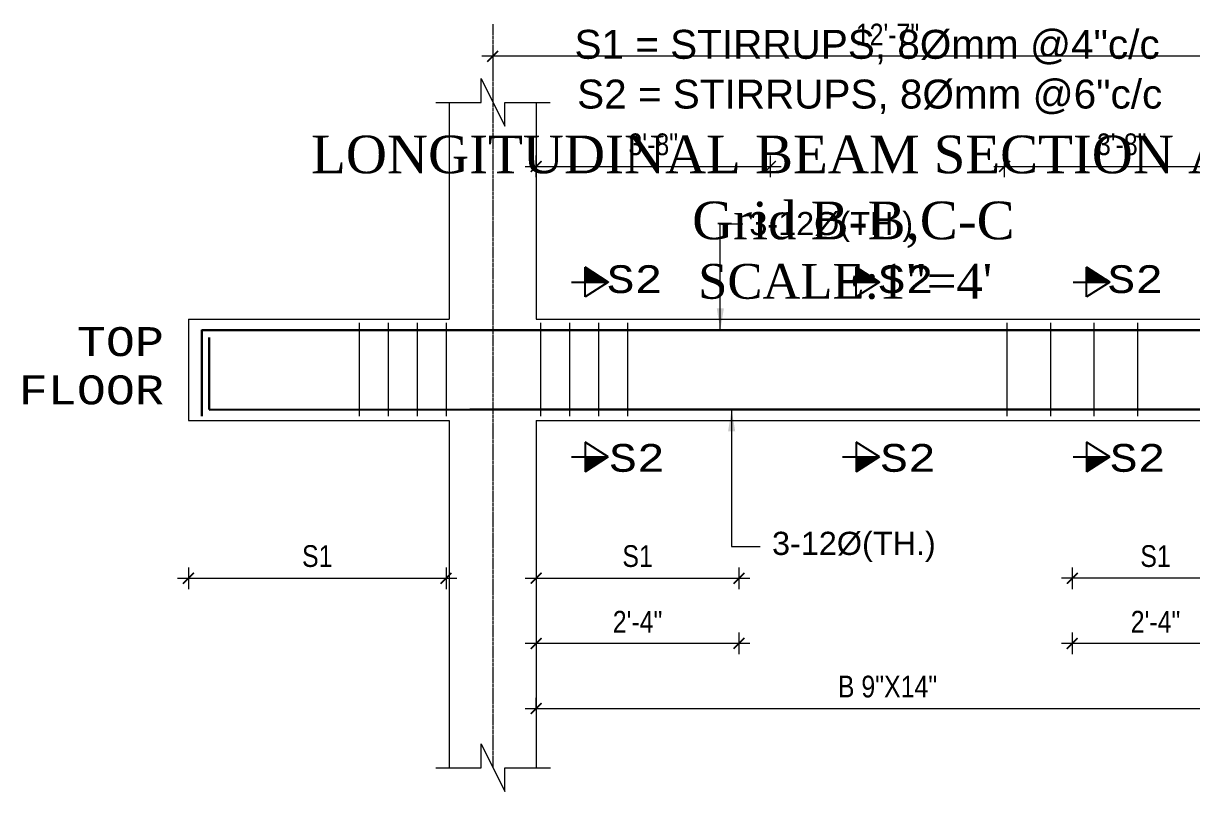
# Model space of a CAD drawing. Header units: inches. Extents: x -412 to 2766, y -9590 to -2111.
# Drawn here: x 1659.5 to 1982.1, y -5731.1 to -5518.9 of the extents above; entities that cross this region are included whole.
import ezdxf

# ---------------------------------------------------------------- set-up
doc = ezdxf.new("R2010")
doc.units = ezdxf.units.IN
doc.header["$LTSCALE"] = 0.5
doc.header["$MEASUREMENT"] = 0
doc.header["$PDMODE"] = 66
for name, pattern in [('ACAD_ISO02W100', [15, 12, -3]), ('ACAD_ISO03W100', [30, 12, -18]), ('CENTER2', [1.125, 0.75, -0.125, 0.125, -0.125])]:
    doc.linetypes.add(name, pattern=pattern)
for name, color, linetype, lineweight in [('09 CONTINUITY', 7, 'Continuous', 9), ('15 CENTER', 113, 'CENTER2', 15), ('15 TEXT', 7, 'Continuous', 15), ('20 BEAM ELEVATION', 140, 'ACAD_ISO03W100', 20), ('20 BEAM SECTION ARROW', 7, 'ACAD_ISO02W100', 20), ('20 STIRRUPS', 137, 'Continuous', 20), ('30 RENFORCEMENT', 12, 'Continuous', 30), ('DIM', 180, 'Continuous', 5), ('Profile ele', 4, 'Continuous', 25), ('RINF', 4, 'Continuous', 25)]:
    doc.layers.add(name, color=color, linetype=linetype, lineweight=lineweight)
doc.styles.add('arial', font='arial.ttf')
doc.styles.add('CUNEW', font='cour.ttf')
doc.styles.add('ordinary', font='ARIALN.TTF')
doc.styles.get("Standard").update_dxf_attribs({"font": 'arial.ttf'})
doc.styles.add('TEX8', font='cour.ttf', dxfattribs={"width": 0.75})
doc.dimstyles.new('SUREN 1', dxfattribs={"dimtxt": 0.75, "dimasz": 6, "dimexe": 1.5, "dimexo": 1.5, "dimgap": 1, "dimtad": 1, "dimdec": 1, "dimzin": 3, "dimdsep": 46, "dimlunit": 4, "dimtxsty": 'TEX8', "dimblk": 'ARCHTICK', "dimcen": 0.09375, "dimclrd": 1, "dimclre": 1, "dimclrt": 256, "dimadec": 0, "dimazin": 0, "dimtfac": 0.75, "dimtdec": 1, "dimtmove": 1, "dimatfit": 3, "dimfxl": 1, "dimtolj": 1, "dimtzin": 0, "dimlwd": 9, "dimlwe": 9, "dimarcsym": 0})
doc.dimstyles.new('SUREN 4', dxfattribs={"dimtxt": 4, "dimasz": 3, "dimexe": 3, "dimexo": 0, "dimgap": 3, "dimtad": 1, "dimdec": 0, "dimzin": 3, "dimdsep": 46, "dimlunit": 4, "dimtxsty": 'ordinary', "dimblk": 'ARCHTICK', "dimcen": 8, "dimdle": 3, "dimclrd": 1, "dimclre": 5, "dimclrt": 256, "dimadec": 3, "dimazin": 0, "dimtfac": 1, "dimtdec": 0, "dimtmove": 1, "dimatfit": 3, "dimfxl": 3, "dimfxlon": 1, "dimfrac": 1, "dimtolj": 1, "dimtzin": 0, "dimlwd": 5, "dimlwe": 5, "dimarcsym": 0})

# ---------------------------------------------------------------- blocks, each defined once
blk = doc.blocks.new('50')
at = {"layer": '15 TEXT', "insert": (-17850.18, -16584.2, 0), "char_height": 8, "width": 201.2125, "attachment_point": 3, "style": 'CUNEW'}
blk.add_mtext('TOP\\PFLOOR', dxfattribs=at)
blk = doc.blocks.new('_ArchTick')
at = {"color": 0, "linetype": 'ByBlock', "const_width": 0.15}
blk.add_lwpolyline([(-0.5, -0.5), (0.5, 0.5)], dxfattribs=at)
blk = doc.blocks.new('*D1479')
at = {"layer": 'Defpoints', "color": 0, "transparency": 16777216}
for p in [(-17743.34, -16609.72), (-17687.34, -16609.72), (-17687.34, -16653.33)]:
    blk.add_point(p, dxfattribs=at)
at = {"layer": 'DIM', "color": 5, "lineweight": 5, "transparency": 16777216}
for p, q in [((-17743.34, -16650.33), (-17743.34, -16656.33)), ((-17687.34, -16650.33), (-17687.34, -16656.33))]:
    blk.add_line(p, q, dxfattribs=at)
at = {"layer": 'DIM', "color": 1, "lineweight": 5, "transparency": 16777216}
blk.add_line((-17746.34, -16653.33), (-17684.34, -16653.33), dxfattribs=at)
at = {"layer": 'DIM', "color": 1, "lineweight": 5, "transparency": 16777216, "xscale": 3, "yscale": 3, "zscale": 3, "rotation": 180}
blk.add_blockref('_ArchTick', (-17743.34, -16653.33), dxfattribs=at)
at = {"layer": 'DIM', "color": 1, "lineweight": 5, "transparency": 16777216, "xscale": 3, "yscale": 3, "zscale": 3}
blk.add_blockref('_ArchTick', (-17687.34, -16653.33), dxfattribs=at)
at = {"layer": 'DIM', "transparency": 16777216, "insert": (-17715.34, -16647.23), "char_height": 6, "attachment_point": 5, "style": 'ordinary'}
blk.add_mtext('\\A1;S1', dxfattribs=at)
blk = doc.blocks.new('*D1480')
at = {"layer": 'Defpoints', "color": 0, "transparency": 16777216}
for p in [(-17743.34, -16609.72), (-17687.34, -16609.72), (-17743.34, -16671.33)]:
    blk.add_point(p, dxfattribs=at)
at = {"layer": 'DIM', "color": 5, "lineweight": 5, "transparency": 16777216}
for p, q in [((-17743.34, -16668.33), (-17743.34, -16674.33)), ((-17687.34, -16668.33), (-17687.34, -16674.33))]:
    blk.add_line(p, q, dxfattribs=at)
at = {"layer": 'DIM', "color": 1, "lineweight": 5, "transparency": 16777216}
blk.add_line((-17684.34, -16671.33), (-17746.34, -16671.33), dxfattribs=at)
at = {"layer": 'DIM', "color": 1, "lineweight": 5, "transparency": 16777216, "xscale": 3, "yscale": 3, "zscale": 3, "rotation": 180}
blk.add_blockref('_ArchTick', (-17743.34, -16671.33), dxfattribs=at)
at = {"layer": 'DIM', "color": 1, "lineweight": 5, "transparency": 16777216, "xscale": 3, "yscale": 3, "zscale": 3}
blk.add_blockref('_ArchTick', (-17687.34, -16671.33), dxfattribs=at)
at = {"layer": 'DIM', "transparency": 16777216, "insert": (-17715.34, -16665.32), "char_height": 6, "attachment_point": 5, "style": 'ordinary'}
blk.add_mtext('\\A1;2\'-4"', dxfattribs=at)
blk = doc.blocks.new('*D1483')
at = {"layer": 'Defpoints', "color": 0, "transparency": 16777216}
for p in [(-17595.34, -16609.72), (-17549.34, -16609.72), (-17595.34, -16653.33)]:
    blk.add_point(p, dxfattribs=at)
at = {"layer": 'DIM', "color": 5, "lineweight": 5, "transparency": 16777216}
for p, q in [((-17595.34, -16650.33), (-17595.34, -16656.33)), ((-17549.34, -16650.33), (-17549.34, -16656.33))]:
    blk.add_line(p, q, dxfattribs=at)
at = {"layer": 'DIM', "color": 1, "lineweight": 5, "transparency": 16777216}
blk.add_line((-17546.34, -16653.33), (-17598.34, -16653.33), dxfattribs=at)
at = {"layer": 'DIM', "color": 1, "lineweight": 5, "transparency": 16777216, "xscale": 3, "yscale": 3, "zscale": 3, "rotation": 180}
blk.add_blockref('_ArchTick', (-17595.34, -16653.33), dxfattribs=at)
at = {"layer": 'DIM', "color": 1, "lineweight": 5, "transparency": 16777216, "xscale": 3, "yscale": 3, "zscale": 3}
blk.add_blockref('_ArchTick', (-17549.34, -16653.33), dxfattribs=at)
at = {"layer": 'DIM', "transparency": 16777216, "insert": (-17572.34, -16647.23), "char_height": 6, "attachment_point": 5, "style": 'ordinary'}
blk.add_mtext('\\A1;S1', dxfattribs=at)
blk = doc.blocks.new('*D1484')
at = {"layer": 'Defpoints', "color": 0, "transparency": 16777216}
for p in [(-17595.34, -16609.72), (-17549.34, -16609.72), (-17595.34, -16671.33)]:
    blk.add_point(p, dxfattribs=at)
at = {"layer": 'DIM', "color": 5, "lineweight": 5, "transparency": 16777216}
for p, q in [((-17595.34, -16668.33), (-17595.34, -16674.33)), ((-17549.34, -16668.33), (-17549.34, -16674.33))]:
    blk.add_line(p, q, dxfattribs=at)
at = {"layer": 'DIM', "color": 1, "lineweight": 5, "transparency": 16777216}
blk.add_line((-17546.34, -16671.33), (-17598.34, -16671.33), dxfattribs=at)
at = {"layer": 'DIM', "color": 1, "lineweight": 5, "transparency": 16777216, "xscale": 3, "yscale": 3, "zscale": 3, "rotation": 180}
blk.add_blockref('_ArchTick', (-17595.34, -16671.33), dxfattribs=at)
at = {"layer": 'DIM', "color": 1, "lineweight": 5, "transparency": 16777216, "xscale": 3, "yscale": 3, "zscale": 3}
blk.add_blockref('_ArchTick', (-17549.34, -16671.33), dxfattribs=at)
at = {"layer": 'DIM', "transparency": 16777216, "insert": (-17572.34, -16665.32), "char_height": 6, "attachment_point": 5, "style": 'ordinary'}
blk.add_mtext('\\A1;2\'-4"', dxfattribs=at)
blk = doc.blocks.new('*D1487')
at = {"layer": 'Defpoints', "color": 0, "transparency": 16777216}
for p in [(-17743.34, -16689.33), (-17549.34, -16689.33), (-17549.34, -16689.33)]:
    blk.add_point(p, dxfattribs=at)
at = {"layer": 'DIM', "color": 5, "lineweight": 5, "transparency": 16777216}
for p, q in [((-17743.34, -16689.33), (-17743.34, -16686.33)), ((-17549.34, -16689.33), (-17549.34, -16686.33))]:
    blk.add_line(p, q, dxfattribs=at)
at = {"layer": 'DIM', "color": 1, "lineweight": 5, "transparency": 16777216}
blk.add_line((-17746.34, -16689.33), (-17546.34, -16689.33), dxfattribs=at)
at = {"layer": 'DIM', "color": 1, "lineweight": 5, "transparency": 16777216, "xscale": 3, "yscale": 3, "zscale": 3, "rotation": 180}
blk.add_blockref('_ArchTick', (-17743.34, -16689.33), dxfattribs=at)
at = {"layer": 'DIM', "color": 1, "lineweight": 5, "transparency": 16777216, "xscale": 3, "yscale": 3, "zscale": 3}
blk.add_blockref('_ArchTick', (-17549.34, -16689.33), dxfattribs=at)
at = {"layer": 'DIM', "transparency": 16777216, "insert": (-17646.34, -16683.27), "char_height": 6, "attachment_point": 5, "style": 'ordinary'}
blk.add_mtext('\\A1;B 9"X14"', dxfattribs=at)
blk = doc.blocks.new('*D1489')
at = {"layer": 'Defpoints', "color": 0, "transparency": 16777216}
for p in [(-17755.34, -16500.24), (-17537.34, -16500.24), (-17755.34, -16509.14)]:
    blk.add_point(p, dxfattribs=at)
at = {"layer": 'DIM', "color": 5, "lineweight": 5, "transparency": 16777216}
for p, q in [((-17755.34, -16506.14), (-17755.34, -16512.14)), ((-17537.34, -16506.14), (-17537.34, -16512.14))]:
    blk.add_line(p, q, dxfattribs=at)
at = {"layer": 'DIM', "color": 1, "lineweight": 5, "transparency": 16777216}
blk.add_line((-17534.34, -16509.14), (-17758.34, -16509.14), dxfattribs=at)
at = {"layer": 'DIM', "color": 1, "lineweight": 5, "transparency": 16777216, "xscale": 3, "yscale": 3, "zscale": 3, "rotation": 180}
blk.add_blockref('_ArchTick', (-17755.34, -16509.14), dxfattribs=at)
at = {"layer": 'DIM', "color": 1, "lineweight": 5, "transparency": 16777216, "xscale": 3, "yscale": 3, "zscale": 3}
blk.add_blockref('_ArchTick', (-17537.34, -16509.14), dxfattribs=at)
at = {"layer": 'DIM', "transparency": 16777216, "insert": (-17646.34, -16503.13), "char_height": 6, "attachment_point": 5, "style": 'ordinary'}
blk.add_mtext('\\A1;12\'-7"', dxfattribs=at)
blk = doc.blocks.new('*D1493')
at = {"layer": 'Defpoints', "color": 0, "transparency": 16777216}
for p in [(-17678.67, -16539.56), (-17743.34, -16581.72), (-17678.67, -16586.23, 0)]:
    blk.add_point(p, dxfattribs=at)
at = {"layer": 'DIM', "color": 5, "lineweight": 5, "transparency": 16777216}
for p, q in [((-17743.34, -16542.56), (-17743.34, -16536.56)), ((-17678.67, -16542.56), (-17678.67, -16536.56))]:
    blk.add_line(p, q, dxfattribs=at)
at = {"layer": 'DIM', "color": 1, "lineweight": 5, "transparency": 16777216}
blk.add_line((-17746.34, -16539.56), (-17675.67, -16539.56), dxfattribs=at)
at = {"layer": 'DIM', "color": 1, "lineweight": 5, "transparency": 16777216, "xscale": 3, "yscale": 3, "zscale": 3, "rotation": 180}
blk.add_blockref('_ArchTick', (-17743.34, -16539.56), dxfattribs=at)
at = {"layer": 'DIM', "color": 1, "lineweight": 5, "transparency": 16777216, "xscale": 3, "yscale": 3, "zscale": 3}
blk.add_blockref('_ArchTick', (-17678.67, -16539.56), dxfattribs=at)
at = {"layer": 'DIM', "transparency": 16777216, "insert": (-17711.01, -16533.49), "char_height": 6, "attachment_point": 5, "style": 'ordinary'}
blk.add_mtext('\\A1;3\'-8"', dxfattribs=at)
blk = doc.blocks.new('*D1494')
at = {"layer": 'Defpoints', "color": 0, "transparency": 16777216}
for p in [(-17549.34, -16539.56), (-17614.01, -16581.72), (-17549.34, -16586.23, 0)]:
    blk.add_point(p, dxfattribs=at)
at = {"layer": 'DIM', "color": 5, "lineweight": 5, "transparency": 16777216}
for p, q in [((-17614.01, -16542.56), (-17614.01, -16536.56)), ((-17549.34, -16542.56), (-17549.34, -16536.56))]:
    blk.add_line(p, q, dxfattribs=at)
at = {"layer": 'DIM', "color": 1, "lineweight": 5, "transparency": 16777216}
blk.add_line((-17617.01, -16539.56), (-17546.34, -16539.56), dxfattribs=at)
at = {"layer": 'DIM', "color": 1, "lineweight": 5, "transparency": 16777216, "xscale": 3, "yscale": 3, "zscale": 3, "rotation": 180}
blk.add_blockref('_ArchTick', (-17614.01, -16539.56), dxfattribs=at)
at = {"layer": 'DIM', "color": 1, "lineweight": 5, "transparency": 16777216, "xscale": 3, "yscale": 3, "zscale": 3}
blk.add_blockref('_ArchTick', (-17549.34, -16539.56), dxfattribs=at)
at = {"layer": 'DIM', "transparency": 16777216, "insert": (-17581.67, -16533.49), "char_height": 6, "attachment_point": 5, "style": 'ordinary'}
blk.add_mtext('\\A1;3\'-8"', dxfattribs=at)
blk = doc.blocks.new('*D1495')
at = {"layer": 'Defpoints', "color": 0, "transparency": 16777216}
for p in [(-17839.34, -16609.72), (-17768.23, -16609.72), (-17768.23, -16653.33)]:
    blk.add_point(p, dxfattribs=at)
at = {"layer": 'DIM', "color": 5, "lineweight": 5, "transparency": 16777216}
for p, q in [((-17839.34, -16650.33), (-17839.34, -16656.33)), ((-17768.23, -16650.33), (-17768.23, -16656.33))]:
    blk.add_line(p, q, dxfattribs=at)
at = {"layer": 'DIM', "color": 1, "lineweight": 5, "transparency": 16777216}
blk.add_line((-17842.34, -16653.33), (-17765.23, -16653.33), dxfattribs=at)
at = {"layer": 'DIM', "color": 1, "lineweight": 5, "transparency": 16777216, "xscale": 3, "yscale": 3, "zscale": 3, "rotation": 180}
blk.add_blockref('_ArchTick', (-17839.34, -16653.33), dxfattribs=at)
at = {"layer": 'DIM', "color": 1, "lineweight": 5, "transparency": 16777216, "xscale": 3, "yscale": 3, "zscale": 3}
blk.add_blockref('_ArchTick', (-17768.23, -16653.33), dxfattribs=at)
at = {"layer": 'DIM', "transparency": 16777216, "insert": (-17803.78, -16647.23), "char_height": 6, "attachment_point": 5, "style": 'ordinary'}
blk.add_mtext('\\A1;S1', dxfattribs=at)
blk = doc.blocks.new('53')
at = {"layer": '15 TEXT', "char_height": 8, "width": 214.0919}
for s, insert, attachment_point in [('S1 = STIRRUPS, 8%%Cmm @4"c/c', (-15731.61, -17208.29, 0), 3), ('S2 = STIRRUPS, 8%%Cmm @6"c/c', (-15811.66, -17222.03, 0), 2)]:
    blk.add_mtext(s, dxfattribs=dict(at, insert=insert, attachment_point=attachment_point))
at = {"layer": '15 TEXT', "style": 'arial'}
for s, insert, char_height, width, attachment_point in [('{\\fTimes New Roman|b0|i0|c0|p18;LONGITUDINAL BEAM SECTION ALONG }', (-15817.32, -17237.5, 0), 10.4, 641.259, 2), ('{\\fTimes New Roman|b0|i0|c0|p18;Grid B-B,C-C}', (-15816.16, -17255.73, 0), 10.4, 354.6503, 2), ('{\\fTimes New Roman|b0|i0|c0|p18;SCALE:1"=4\'}', (-15777.85, -17272.96, 0), 9.6, 487.7637, 3)]:
    blk.add_mtext(s, dxfattribs=dict(at, insert=insert, char_height=char_height, width=width, attachment_point=attachment_point))
blk = doc.blocks.new('51')
at = {"layer": 'RINF'}
h = blk.add_hatch(dxfattribs=at)
h.set_pattern_fill('ANSI31', color=1, scale=0.029257, style=0)
h.set_pattern_definition([(135.000000013, (-87659.2542703, -31960.1502733), (0.00271529004177, 0.00271529004057), [])])
h.paths.add_polyline_path([(-17729.84, -16567.42), (-17723.44, -16571.51), (-17729.84, -16571.51)])
h = blk.add_hatch(dxfattribs=at)
h.set_pattern_fill('ANSI31', color=1, scale=0.029257, style=0)
h.set_pattern_definition([(135.000000013, (-87584.414009, -31960.1502733), (0.00271529004177, 0.00271529004057), [])])
h.paths.add_polyline_path([(-17655, -16567.42), (-17648.59, -16571.51), (-17655, -16571.51)])
h = blk.add_hatch(dxfattribs=at)
h.set_pattern_fill('ANSI31', color=1, scale=0.029257, style=0)
h.set_pattern_definition([(135.000000013, (-87520.7800712, -31960.1502733), (0.00271529004177, 0.00271529004057), [])])
h.paths.add_polyline_path([(-17591.37, -16567.42), (-17584.96, -16571.51), (-17591.37, -16571.51)])
h = blk.add_hatch(dxfattribs=at)
h.set_pattern_fill('ANSI31', color=1, scale=1.6, style=0)
h.set_pattern_definition([(135.000000013, (-3812732.86467, -833752.97078), (0.148492424155, 0.148492424089), [])])
h.paths.add_polyline_path([(-17729.84, -16623.91), (-17723.44, -16619.82), (-17729.84, -16619.82)])
h = blk.add_hatch(dxfattribs=at)
h.set_pattern_fill('ANSI31', color=1, scale=1.6, style=0)
h.set_pattern_definition([(135.000000013, (-3812658.0244, -833752.97078), (0.148492424155, 0.148492424089), [])])
h.paths.add_polyline_path([(-17655, -16623.91), (-17648.59, -16619.82), (-17655, -16619.82)])
h = blk.add_hatch(dxfattribs=at)
h.set_pattern_fill('ANSI31', color=1, scale=1.6, style=0)
h.set_pattern_definition([(135.000000013, (-3812594.39047, -833752.97078), (0.148492424155, 0.148492424089), [])])
h.paths.add_polyline_path([(-17591.37, -16623.91), (-17584.96, -16619.82), (-17591.37, -16619.82)])
at = {"layer": '09 CONTINUITY', "color": 2, "lineweight": 5, "ltscale": 25, "elevation": 0}
for points in [[(-17771.06, -16521.89), (-17758.56, -16521.89), (-17758.56, -16515.26), (-17752.02, -16528.44), (-17752.02, -16521.89), (-17739.44, -16521.89)], [(-17771.01, -16705.72), (-17758.51, -16705.72), (-17758.51, -16699.09), (-17751.97, -16712.27), (-17751.97, -16705.72), (-17739.39, -16705.72)]]:
    blk.add_lwpolyline(points, dxfattribs=at)
at = {"layer": '15 CENTER', "ltscale": 0.05}
blk.add_line((-17755.34, -16500.24), (-17755.34, -16705.48), dxfattribs=at)
at = {"layer": '20 BEAM ELEVATION', "linetype": 'ByBlock', "ltscale": 20}
for p, q in [((-17767.34, -16521.89), (-17767.34, -16581.72)), ((-17743.34, -16521.89), (-17743.34, -16581.72)), ((-17839.34, -16581.72), (-17839.34, -16604.22)), ((-17839.34, -16581.72), (-17767.34, -16581.72)), ((-17839.34, -16581.72), (-17839.34, -16609.72)), ((-17743.34, -16581.72), (-17549.34, -16581.72)), ((-17839.34, -16609.72), (-17767.34, -16609.72)), ((-17767.34, -16609.72), (-17767.34, -16705.72)), ((-17743.34, -16609.72), (-17743.34, -16705.72)), ((-17743.34, -16609.72), (-17549.34, -16609.72))]:
    blk.add_line(p, q, dxfattribs=at)
at = {"layer": '20 STIRRUPS'}
for p, q in [((-17792.23, -16582.78), (-17792.23, -16608.56)), ((-17784.23, -16582.78), (-17784.23, -16608.56)), ((-17776.23, -16582.78), (-17776.23, -16608.56)), ((-17768.23, -16582.78), (-17768.23, -16608.56)), ((-17742.15, -16582.78), (-17742.15, -16608.56)), ((-17734.15, -16582.78), (-17734.15, -16608.56)), ((-17726.15, -16582.78), (-17726.15, -16608.56)), ((-17718.15, -16582.78), (-17718.15, -16608.56)), ((-17613.35, -16582.78), (-17613.35, -16608.56)), ((-17601.35, -16582.78), (-17601.35, -16608.56)), ((-17589.35, -16582.78), (-17589.35, -16608.56)), ((-17577.35, -16582.78), (-17577.35, -16608.56))]:
    blk.add_line(p, q, dxfattribs=at)
at = {"layer": '30 RENFORCEMENT', "lineweight": 30, "ltscale": 0.75}
for p, q in [((-17835.65, -16584.72), (-17835.65, -16608.56)), ((-17835.65, -16584.8), (-17763.65, -16584.75)), ((-17835.65, -16584.8), (-17835.65, -16603.06)), ((-17763.65, -16584.75), (-17347.87, -16584.77, 0)), ((-17833.65, -16586.86), (-17833.65, -16606.72)), ((-17833.65, -16606.79), (-17761.65, -16606.72)), ((-17761.65, -16606.72), (-17349.87, -16606.74, 0))]:
    blk.add_line(p, q, dxfattribs=at)
at = {"layer": 'RINF', "color": 1}
for p, q in [((-17729.84, -16575.6), (-17729.84, -16567.42)), ((-17723.44, -16571.51), (-17729.84, -16567.42)), ((-17655, -16575.6), (-17655, -16567.42)), ((-17648.59, -16571.51), (-17655, -16567.42)), ((-17591.37, -16575.6), (-17591.37, -16567.42)), ((-17584.96, -16571.51), (-17591.37, -16567.42)), ((-17733.58, -16571.51), (-17723.44, -16571.51)), ((-17723.44, -16571.51), (-17729.84, -16575.6)), ((-17658.74, -16571.51), (-17648.59, -16571.51)), ((-17648.59, -16571.51), (-17655, -16575.6)), ((-17595.11, -16571.51), (-17584.96, -16571.51)), ((-17584.96, -16571.51), (-17591.37, -16575.6)), ((-17729.84, -16615.73, 0), (-17729.84, -16623.91, 0)), ((-17723.44, -16619.82, 0), (-17729.84, -16615.73, 0)), ((-17655, -16615.73, 0), (-17655, -16623.91, 0)), ((-17648.59, -16619.82, 0), (-17655, -16615.73, 0)), ((-17591.37, -16615.73, 0), (-17591.37, -16623.91, 0)), ((-17584.96, -16619.82, 0), (-17591.37, -16615.73, 0)), ((-17733.58, -16619.82, 0), (-17723.44, -16619.82, 0)), ((-17723.44, -16619.82, 0), (-17729.84, -16623.91, 0)), ((-17658.74, -16619.82, 0), (-17648.59, -16619.82, 0)), ((-17648.59, -16619.82, 0), (-17655, -16623.91, 0)), ((-17595.11, -16619.82, 0), (-17584.96, -16619.82, 0)), ((-17584.96, -16619.82, 0), (-17591.37, -16623.91, 0))]:
    blk.add_line(p, q, dxfattribs=at)
at = {"layer": '15 TEXT', "style": 'arial'}
for p in [(-17684.48, -16558.54, 0), (-17678.22, -16646.88, 0)]:
    blk.add_text('3-12%%C(TH.)', height=6.4, dxfattribs=at).set_placement(p)
at = {"layer": '20 BEAM SECTION ARROW', "color": 2, "style": 'CUNEW'}
for p in [(-17723.86, -16574.54), (-17649.02, -16574.54), (-17585.62, -16574.54, 0), (-17723.21, -16623.91, 0), (-17648.37, -16623.91, 0), (-17584.97, -16623.91)]:
    blk.add_text('S2', height=7.68, rotation=360, dxfattribs=at).set_placement(p)
at = {"layer": 'DIM'}
for base, p1, p2, text, picture, middle in [((-17755.34, -16509.14), (-17537.34, -16500.24), (-17755.34, -16500.24), '12\'-7"', '*D1489', (-17646.34, -16503.13)), ((-17678.67, -16539.56), (-17743.34, -16581.72), (-17678.67, -16586.23, 0), '3\'-8"', '*D1493', (-17711.01, -16533.49)), ((-17549.34, -16539.56), (-17614.01, -16581.72), (-17549.34, -16586.23, 0), '3\'-8"', '*D1494', (-17581.67, -16533.49)), ((-17768.23, -16653.33), (-17839.34, -16609.72), (-17768.23, -16609.72), 'S1', '*D1495', (-17803.78, -16647.23)), ((-17687.34, -16653.33), (-17743.34, -16609.72), (-17687.34, -16609.72), 'S1', '*D1479', (-17715.34, -16647.23)), ((-17743.34, -16671.33), (-17687.34, -16609.72), (-17743.34, -16609.72), '2\'-4"', '*D1480', (-17715.34, -16665.32)), ((-17595.34, -16653.33), (-17549.34, -16609.72), (-17595.34, -16609.72), 'S1', '*D1483', (-17572.34, -16647.23)), ((-17595.34, -16671.33), (-17549.34, -16609.72), (-17595.34, -16609.72), '2\'-4"', '*D1484', (-17572.34, -16665.32)), ((-17549.34, -16689.33), (-17743.34, -16689.33), (-17549.34, -16689.33), 'B 9"X14"', '*D1487', (-17646.34, -16683.27))]:
    dim = blk.add_linear_dim(base=base, p1=p1, p2=p2, text=text, dimstyle='SUREN 4', override={"dimtxt": 6}, dxfattribs=at)
    dim.commit()
    dim.dimension.update_dxf_attribs({"geometry": picture, "text_midpoint": middle})
at = {"layer": '15 TEXT'}
for points in [[(-17692.5, -16584.72, 0), (-17692.5, -16555.39, 0), (-17686.32, -16555.39, 0)], [(-17689.37, -16606.72), (-17689.41, -16644.58), (-17681.45, -16644.58)]]:
    blk.add_leader(points, dimstyle='SUREN 1', dxfattribs=at)

msp = doc.modelspace()

# ---------------------------------------------------------------- block references
at = {"layer": 'Profile ele'}
for name, p in [('53', (17704.87, 11687.6, 0)), ('50', (19548.54, 10981.39, 0)), ('51', (19544.46, 10981.14))]:
    msp.add_blockref(name, p, dxfattribs=at)

doc.saveas('drawing.dxf')
